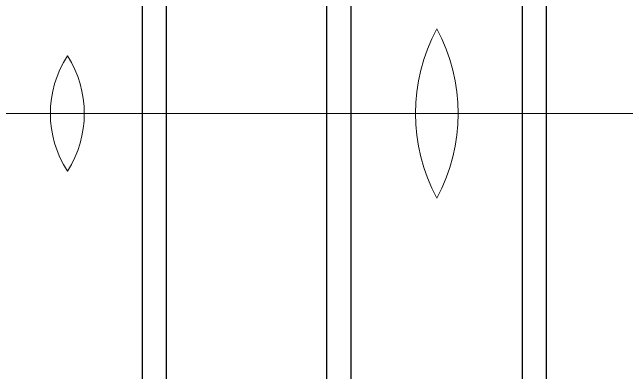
# Model space of a CAD drawing. Header units: millimetres. Extents: x 0 to 1148, y -805 to 0.
# Drawn here: x 478.9 to 529.6, y -606.7 to -577 of the extents above; entities that cross this region are included whole.
import ezdxf

# ---------------------------------------------------------------- set-up
doc = ezdxf.new("R2010")
doc.units = ezdxf.units.MM
doc.linetypes.add('CENTERX2', pattern=[101.6, 63.5, -12.7, 12.7, -12.7])
doc.layers.get('0').update_dxf_attribs({"linetype": 'CONTINUOUS', "lineweight": 25})

msp = doc.modelspace()

# ---------------------------------------------------------------- linework, layer by layer
for p, q in [((489.603, -557.367), (489.603, -613.329)), ((491.603, -557.396), (491.603, -613.3)), ((504.827, -557.591), (504.827, -613.105)), ((506.827, -557.621), (506.827, -613.075)), ((520.957, -557.829), (520.957, -612.867)), ((522.957, -557.859), (522.957, -612.837))]:
    msp.add_line(p, q)
at = {"linetype": 'CENTERX2', "lineweight": 5}
for p, q in [((531.957, -585.348), (21.957, -585.348)), ((884.231, -585.348), (234.571, -585.348))]:
    msp.add_line(p, q, dxfattribs=at)
at = {"lineweight": 13}
for centre, radius, start, end in [((527.05, -585.348), 14.875, 151.9275, 208.0725), ((500.8, -585.348), 14.875, 331.9275, 28.0725), ((490.801, -585.348), 8.758, 147.1556, 212.8444), ((476.085, -585.348), 8.758, 327.1556, 32.8444)]:
    msp.add_arc(centre, radius, start, end, dxfattribs=at)

doc.saveas('drawing.dxf')
